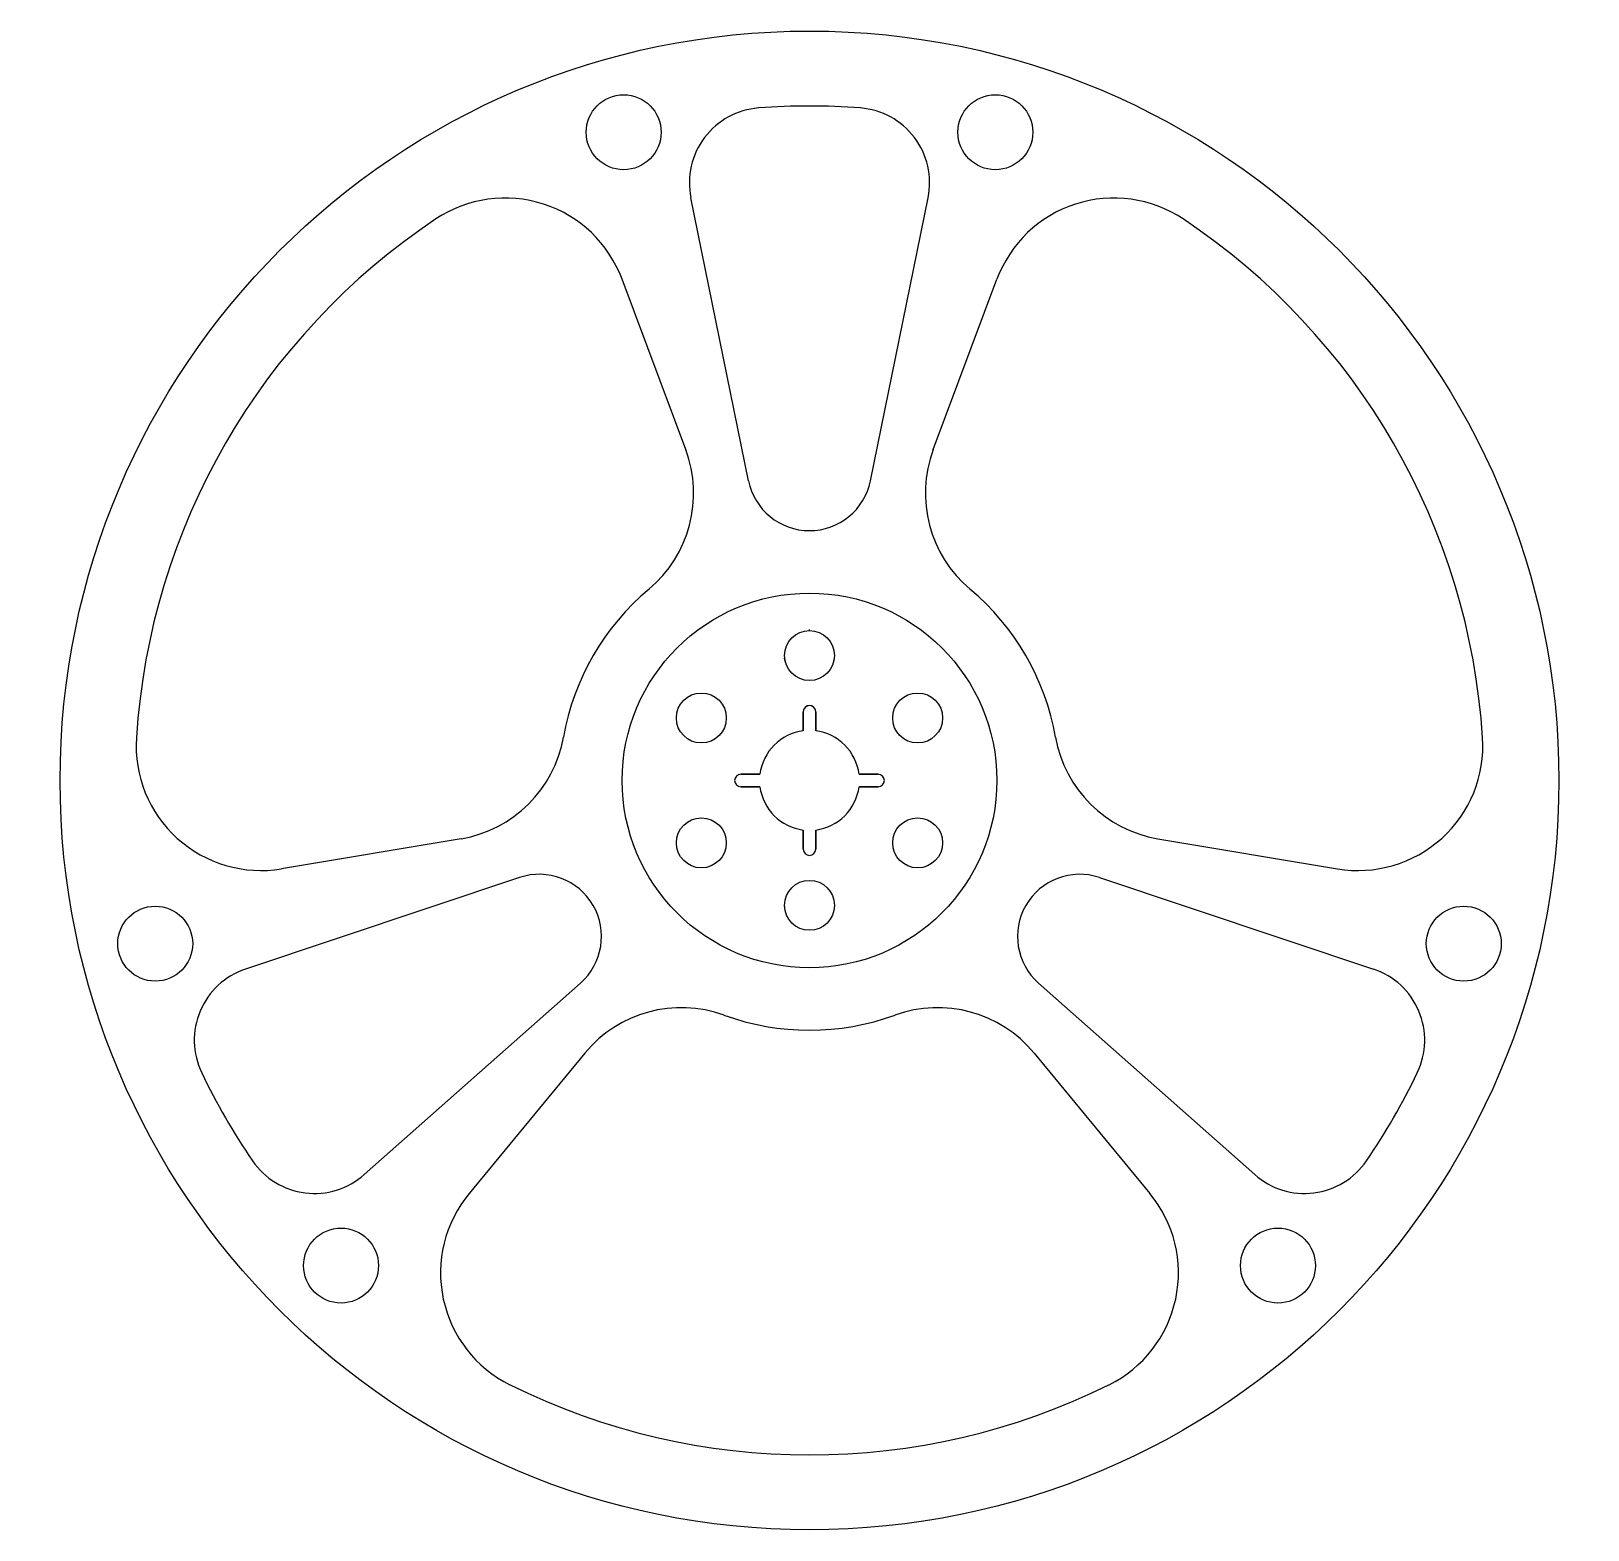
# Model space of a CAD drawing. Header units: millimetres. Extents: x 51 to 176, y -89 to 31.
import ezdxf

# ---------------------------------------------------------------- set-up
doc = ezdxf.new("R2010")
doc.units = ezdxf.units.MM
doc.header["$MEASUREMENT"] = 0

# ---------------------------------------------------------------- blocks, each defined once
blk = doc.blocks.new('*U5')
for p, q in [((0.5, 1), (2.03, 1)), ((0.5, 0), (2.03, 0)), ((9.97, 1), (11.5, 1)), ((9.97, 0), (11.5, 0))]:
    blk.add_line(p, q)
for centre, start, end in [((0.5, 0.5), 90, 270), ((11.5, 0.5), 270, 90)]:
    blk.add_arc(centre, 0.5, start, end)
blk = doc.blocks.new('*U6')
at = {"color": 0, "linetype": 'ByBlock', "lineweight": -2, "transparency": 16777216}
blk.add_blockref('*U5', (15.21, 10.98), dxfattribs=at)
at = {"color": 0, "linetype": 'ByBlock', "lineweight": -2, "transparency": 16777216, "rotation": 180}
blk.add_blockref('*U5', (27.21, 11.98), dxfattribs=at)
blk = doc.blocks.new('*U3')
blk.add_blockref('*U6', (-15.21, -10.98))
blk = doc.blocks.new('*U4')
at = {"color": 0, "linetype": 'ByBlock', "lineweight": -2, "transparency": 16777216}
for p, rotation in [((21.71, 5.48), 90.00000000000001), ((20.71, 17.48), 270), ((27.21, 11.98), 180)]:
    blk.add_blockref('*U3', p, dxfattribs=dict(at, rotation=rotation))
blk.add_blockref('*U3', (15.21, 10.98), dxfattribs=at)
blk = doc.blocks.new('*U7')
blk.add_circle((0, 0), 2)
blk = doc.blocks.new('*U8')
at = {"color": 0, "linetype": 'ByBlock', "lineweight": -2, "transparency": 16777216}
blk.add_blockref('*U7', (21.21, 21.48), dxfattribs=at)
for p, rotation in [((12.55, 16.48), 59.99999999999999), ((29.87, 16.48), 299.9999999999999), ((12.55, 6.48), 120), ((29.87, 6.48), 240), ((21.21, 1.48), 180)]:
    blk.add_blockref('*U7', p, dxfattribs=dict(at, rotation=rotation))
blk = doc.blocks.new('*U9')
for p, q in [((-4.88, 23.53), (-9.49, 46.21)), ((4.88, 23.53), (9.49, 46.21)), ((-17.99, -22.28), (-27.26, -33.52)), ((17.99, -22.28), (27.26, -33.52))]:
    blk.add_line(p, q)
for centre in [(-14.88, 51.45), (14.88, 51.45)]:
    blk.add_circle(centre, 3)
for centre, radius, start, end in [((-3.62, 47.41), 6, 94.3192, 191.5), ((0, -0.45), 54, 85.6808, 94.3192), ((3.62, 47.41), 6, 348.5, 85.6808), ((0, 24.53), 4.98, 191.5, 348.5), ((-10.27, -28.64), 10, 69.9712, 140.5), ((10.27, -28.64), 10, 39.5, 110.0288), ((0, -0.45), 20, 249.9712, 290.0288), ((-19.54, -39.88), 10, 140.5, 243.6366), ((19.54, -39.88), 10, 296.3634, 39.5), ((0, -0.45), 54, 243.6366, 296.3634)]:
    blk.add_arc(centre, radius, start, end)
blk = doc.blocks.new('*U10')
at = {"color": 0, "linetype": 'ByBlock', "lineweight": -2, "transparency": 16777216}
blk.add_blockref('*U9', (21.21, 11.93), dxfattribs=at)
for p, rotation in [((20.82, 11.25), 120), ((21.6, 11.25), 240)]:
    blk.add_blockref('*U9', p, dxfattribs=dict(at, rotation=rotation))

msp = doc.modelspace()

# ---------------------------------------------------------------- linework, layer by layer
for p, q in [((113.38, -16.54), (113.38, -16.45)), ((111.46, -19.1), (111.39, -18.75)), ((115.3, -19.1), (115.37, -18.75)), ((98.38, -28.04), (98.39, -28.04)), ((128.37, -28.04), (128.38, -28.04)), ((98.38, -29.04), (98.39, -29.04)), ((128.37, -29.04), (128.38, -29.04))]:
    msp.add_line(p, q)
for radius in [60, 15]:
    msp.add_circle((113.38, -28.54), radius)
for radius, start, end in [(10, 101.4783, 101.5), (10, 78.5, 78.5217), (4, 97.1808, 172.8192), (4, 7.1808, 82.8192), (4, 187.1808, 262.8192), (4, 277.1808, 352.8192)]:
    msp.add_arc((113.38, -28.54), radius, start, end)

# ---------------------------------------------------------------- block references
for name in ['*U10', '*U8', '*U4']:
    msp.add_blockref(name, (92.17, -40.02))

doc.saveas('drawing.dxf')
